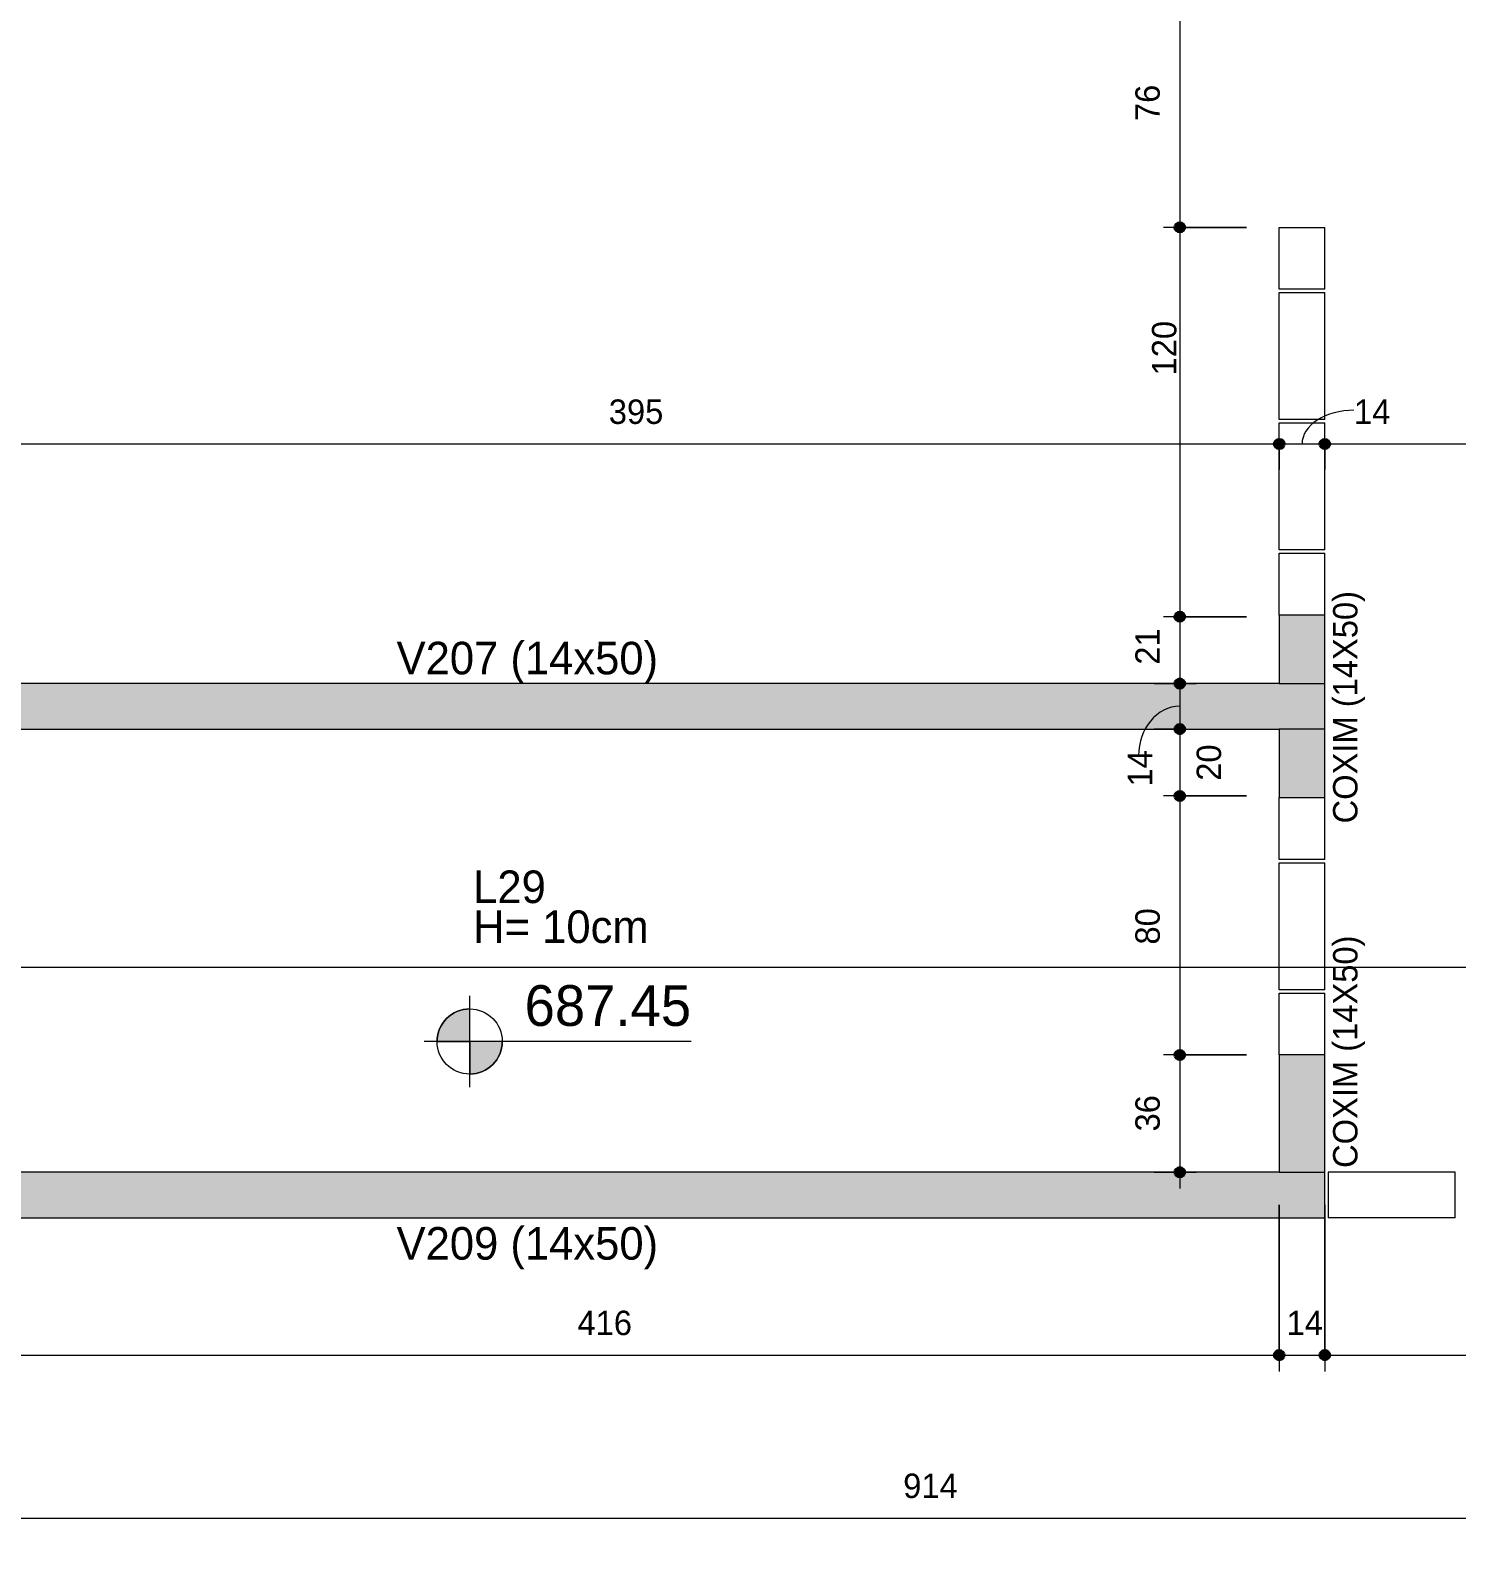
# Model space of a CAD drawing. Header units: centimetres. Extents: x 1490 to 17671, y -2277 to 8860.
# Drawn here: x 9120.8 to 9558.8, y -609.8 to -145.3 of the extents above; entities that cross this region are included whole.
import ezdxf

# ---------------------------------------------------------------- set-up
doc = ezdxf.new("R2010")
doc.units = ezdxf.units.CM
for name, color, linetype, lineweight, true_color in [('A-ANNO-DIMS-1', 1, 'Continuous', 9, 0xff0000), ('A-DETL-GENF-1', 9, 'Continuous', 9, 0xc0c0c0), ('A-DETL-GENF-2', 8, 'Continuous', 9, 0x808080), ('A-DETL-GENF-4', 251, 'Continuous', 9, 0x515151)]:
    doc.layers.add(name, color=color, linetype=linetype, lineweight=lineweight, true_color=true_color)
for name, color, linetype, lineweight in [('A-ANNO-DIMS-50', 7, 'Continuous', 9), ('A-DETL-THIN', 7, 'Continuous', 9), ('G-ANNO-SYMB', 7, 'Continuous', 9), ('G-ANNO-TEXT', 7, 'Continuous', 9), ('S-BEAM', 7, 'Continuous', 9), ('S-BEAM-1', 7, 'Continuous', 13)]:
    doc.layers.add(name, color=color, linetype=linetype, lineweight=lineweight)
doc.styles.add('Bahnschrift_2', font='', dxfattribs={"height": 12.5})
doc.styles.add('Bahnschrift_7', font='', dxfattribs={"height": 10})
doc.styles.add('Bahnschrift_8', font='', dxfattribs={"height": 7.5})
doc.styles.get('Bahnschrift_2').set_extended_font_data('Bahnschrift')
doc.styles.get('Bahnschrift_7').set_extended_font_data('Bahnschrift')
doc.styles.get('Bahnschrift_8').set_extended_font_data('Bahnschrift')
doc.dimstyles.new('Linear_-_2_mm_Arial', dxfattribs={"dimscale": 30.48, "dimtxt": 8.33133, "dimasz": 0.393701, "dimexe": 0.164042, "dimexo": 0.328084, "dimgap": 0.131234, "dimtad": 1, "dimdec": 0, "dimzin": 0, "dimdsep": 46, "dimtxsty": 'Bahnschrift_8', "dimblk1": 'DOTSMALL', "dimblk2": 'DOTSMALL', "dimsah": 1, "dimcen": 0.09, "dimdle": 0.164042, "dimazin": 0, "dimtfac": 1, "dimtdec": 4, "dimtix": 1, "dimtmove": 0, "dimatfit": 3, "dimfxl": 1, "dimtvp": 1, "dimtolj": 1, "dimtzin": 0, "dimarcsym": 2})
doc.dimstyles.new('Linear_-_2_mm_Arial_1', dxfattribs={"dimscale": 30.48, "dimtxt": 8.33133, "dimasz": 0.393701, "dimexe": 0.164042, "dimexo": 0.328084, "dimgap": 0.131234, "dimtad": 1, "dimdec": 0, "dimzin": 0, "dimdsep": 46, "dimtxsty": 'Bahnschrift_8', "dimblk1": 'DOTSMALL', "dimblk2": 'DOTSMALL', "dimsah": 1, "dimcen": 0.09, "dimdle": 0.164042, "dimazin": 0, "dimtfac": 1, "dimtdec": 4, "dimtix": 1, "dimtmove": 1, "dimatfit": 3, "dimfxl": 1, "dimtvp": 1, "dimtolj": 1, "dimtzin": 0, "dimarcsym": 2})
doc.dimstyles.new('Linear_-_2_mm_Arial_2', dxfattribs={"dimscale": 30.48, "dimtxt": 8.33133, "dimasz": 0.393701, "dimexe": 0.164042, "dimexo": 0.328084, "dimgap": 0.131234, "dimtad": 1, "dimdec": 0, "dimzin": 0, "dimdsep": 46, "dimtxsty": 'Bahnschrift_8', "dimblk1": 'DOTSMALL', "dimblk2": 'DOTSMALL', "dimsah": 1, "dimcen": 0.09, "dimdle": 0.164042, "dimazin": 0, "dimtfac": 1, "dimtdec": 4, "dimtix": 1, "dimtmove": 2, "dimatfit": 3, "dimfxl": 1, "dimtvp": 1, "dimtolj": 1, "dimtzin": 0, "dimarcsym": 2})

# ---------------------------------------------------------------- blocks, each defined once
blk = doc.blocks.new('LEONE - BLOCO CANALETA 14X39X2 - LEONE - BLOCO CANALETA 14X39X19 2-3178326-FORMA DA COBERTURA')
at = {"layer": 'S-BEAM-1'}
for p, q in [((-19.5, 7), (19.5, 7)), ((-19.5, -7), (-19.5, 7)), ((19.5, 7), (19.5, -7)), ((-19.5, -7), (19.5, -7))]:
    blk.add_line(p, q, dxfattribs=at)
blk = doc.blocks.new('LEONE - BLOCO CANALETA 14X39X2 - LEONE - BLOCO CANALETA 14X39X19 2-V4-FORMA DA COBERTURA')
at = {"layer": 'S-BEAM-1'}
for p, q in [((-19.5, 7), (-0.5, 7)), ((-19.5, -7), (-19.5, 7)), ((-19.5, -7), (-0.5, -7))]:
    blk.add_line(p, q, dxfattribs=at)
blk = doc.blocks.new('LEONE - BLOCO CANALETA 14X39X2 - LEONE - BLOCO CANALETA 14X39X19 2-V5-FORMA DA COBERTURA')
at = {"layer": 'S-BEAM-1'}
for p, q in [((0.5, 7), (19.5, 7)), ((19.5, 7), (19.5, -7)), ((0.5, -7), (19.5, -7))]:
    blk.add_line(p, q, dxfattribs=at)
blk = doc.blocks.new('LEONE - BLOCO CANALETA 14X19X19 - LEONE - BLOCO CANALETA 14X19X19-3175251-FORMA DA COBERTURA')
at = {"layer": 'S-BEAM-1'}
for p, q in [((-9.5, 7), (9.5, 7)), ((-9.5, -7), (-9.5, 7)), ((9.5, 7), (9.5, -7)), ((-9.5, -7), (9.5, -7))]:
    blk.add_line(p, q, dxfattribs=at)
blk = doc.blocks.new('LEONE - BLOCO CANALETA 14X39X1 - LEONE - BLOCO CANALETA 14X39X19 2-2276005-FORMA DA COBERTURA')
at = {"layer": 'S-BEAM-1'}
for p, q in [((-19.5, 7), (19.5, 7)), ((-19.5, 7), (-19.5, -7)), ((19.5, -7), (19.5, 7)), ((-19.5, -7), (19.5, -7))]:
    blk.add_line(p, q, dxfattribs=at)
blk = doc.blocks.new('DIMBLOCK21-FORMA DA COBERTURA')
at = {"layer": 'A-ANNO-DIMS-50', "lineweight": 35, "true_color": 0xff0000}
h = blk.add_hatch(color=1, dxfattribs=at)
edge = h.paths.add_edge_path()
edge.add_arc((8939.29, -601.91), 1.5, 0, 360)
h = blk.add_hatch(color=1, dxfattribs=at)
edge = h.paths.add_edge_path()
edge.add_arc((9853.29, -601.91), 1.5, 0, 360)
at = {"layer": 'A-ANNO-DIMS-50', "color": 1, "true_color": 0xff0000}
for p, q in [((9853.29, -519.76), (9853.29, -606.91)), ((9853.29, -601.91), (9853.29, -519.76)), ((8939.29, -609.79), (8939.29, -596.91)), ((8939.29, -601.91), (9858.29, -601.91)), ((8939.29, -601.91), (8939.29, -609.79))]:
    blk.add_line(p, q, dxfattribs=at)
at = {"layer": 'A-ANNO-DIMS-50', "color": 1, "lineweight": 35, "true_color": 0xff0000}
for centre in [(8939.29, -601.91), (9853.29, -601.91)]:
    blk.add_circle(centre, 1.5, dxfattribs=at)
at = {"layer": 'A-ANNO-DIMS-50', "color": 0, "insert": (9388.85, -588.26), "char_height": 7.5, "width": 17.8745, "attachment_point": 1, "line_spacing_factor": 1.009858, "style": 'Bahnschrift_8'}
blk.add_mtext('914', dxfattribs=at)
blk = doc.blocks.new('_DotSmall')
at = {"color": 0, "linetype": 'ByBlock', "const_width": 0.5}
blk.add_lwpolyline([(-0.0625, 0, 1), (0.0625, 0, 1)], format="xyb", close=True, dxfattribs=at)
blk = doc.blocks.new('DIMBLOCK33-FORMA DA COBERTURA')
at = {"layer": 'A-ANNO-DIMS-50', "lineweight": 35, "true_color": 0xff0000}
h = blk.add_hatch(color=1, dxfattribs=at)
edge = h.paths.add_edge_path()
edge.add_arc((9088.29, -551.91), 1.5, 0, 360)
h = blk.add_hatch(color=1, dxfattribs=at)
edge = h.paths.add_edge_path()
edge.add_arc((9504.29, -551.91), 1.5, 0, 360)
at = {"layer": 'A-ANNO-DIMS-50', "color": 1, "true_color": 0xff0000}
for p, q in [((9088.29, -505.76), (9088.29, -556.91)), ((9088.29, -551.91), (9088.29, -505.76)), ((9504.29, -505.76), (9504.29, -556.91)), ((9504.29, -551.91), (9504.29, -505.76)), ((9088.29, -551.91), (9504.29, -551.91))]:
    blk.add_line(p, q, dxfattribs=at)
at = {"layer": 'A-ANNO-DIMS-50', "color": 1, "lineweight": 35, "true_color": 0xff0000}
for centre in [(9088.29, -551.91), (9504.29, -551.91)]:
    blk.add_circle(centre, 1.5, dxfattribs=at)
at = {"layer": 'A-ANNO-DIMS-50', "color": 0, "insert": (9288.85, -538.26), "char_height": 7.5, "width": 17.8745, "attachment_point": 1, "line_spacing_factor": 1.009858, "style": 'Bahnschrift_8'}
blk.add_mtext('416', dxfattribs=at)
blk = doc.blocks.new('DIMBLOCK34-FORMA DA COBERTURA')
at = {"layer": 'A-ANNO-DIMS-50', "lineweight": 35, "true_color": 0xff0000}
h = blk.add_hatch(color=1, dxfattribs=at)
edge = h.paths.add_edge_path()
edge.add_arc((9504.29, -551.91), 1.5, 0, 360)
h = blk.add_hatch(color=1, dxfattribs=at)
edge = h.paths.add_edge_path()
edge.add_arc((9518.29, -551.91), 1.5, 0, 360)
at = {"layer": 'A-ANNO-DIMS-50', "color": 1, "true_color": 0xff0000}
for p, q in [((9504.29, -505.76), (9504.29, -556.91)), ((9504.29, -551.91), (9504.29, -505.76)), ((9518.29, -505.76), (9518.29, -556.91)), ((9518.29, -551.91), (9518.29, -505.76)), ((9504.29, -551.91), (9518.29, -551.91))]:
    blk.add_line(p, q, dxfattribs=at)
at = {"layer": 'A-ANNO-DIMS-50', "color": 1, "lineweight": 35, "true_color": 0xff0000}
for centre in [(9504.29, -551.91), (9518.29, -551.91)]:
    blk.add_circle(centre, 1.5, dxfattribs=at)
at = {"layer": 'A-ANNO-DIMS-50', "color": 0, "insert": (9506.56, -538.26), "char_height": 7.5, "width": 11.3609, "attachment_point": 1, "line_spacing_factor": 1.009858, "style": 'Bahnschrift_8'}
blk.add_mtext('14', dxfattribs=at)
blk = doc.blocks.new('DIMBLOCK35-FORMA DA COBERTURA')
at = {"layer": 'A-ANNO-DIMS-50', "lineweight": 35, "true_color": 0xff0000}
h = blk.add_hatch(color=1, dxfattribs=at)
edge = h.paths.add_edge_path()
edge.add_arc((9518.29, -551.91), 1.5, 0, 360)
h = blk.add_hatch(color=1, dxfattribs=at)
edge = h.paths.add_edge_path()
edge.add_arc((9839.29, -551.91), 1.5, 0, 360)
at = {"layer": 'A-ANNO-DIMS-50', "color": 1, "true_color": 0xff0000}
for p, q in [((9518.29, -505.76), (9518.29, -556.91)), ((9518.29, -551.91), (9518.29, -505.76)), ((9839.29, -519.76), (9839.29, -556.91)), ((9839.29, -551.91), (9839.29, -519.76)), ((9518.29, -551.91), (9839.29, -551.91))]:
    blk.add_line(p, q, dxfattribs=at)
at = {"layer": 'A-ANNO-DIMS-50', "color": 1, "lineweight": 35, "true_color": 0xff0000}
for centre in [(9518.29, -551.91), (9839.29, -551.91)]:
    blk.add_circle(centre, 1.5, dxfattribs=at)
at = {"layer": 'A-ANNO-DIMS-50', "color": 0, "insert": (9671.53, -538.26), "char_height": 7.5, "width": 17.4201, "attachment_point": 1, "line_spacing_factor": 1.009858, "style": 'Bahnschrift_8'}
blk.add_mtext('321', dxfattribs=at)
blk = doc.blocks.new('DIMBLOCK152-FORMA DA COBERTURA')
at = {"layer": 'A-ANNO-DIMS-50', "lineweight": 35, "true_color": 0xff0000}
h = blk.add_hatch(color=1, dxfattribs=at)
edge = h.paths.add_edge_path()
edge.add_arc((9109.29, -272.22), 1.5, 0, 360)
h = blk.add_hatch(color=1, dxfattribs=at)
edge = h.paths.add_edge_path()
edge.add_arc((9504.29, -272.22), 1.5, 0, 360)
at = {"layer": 'A-ANNO-DIMS-50', "color": 1, "true_color": 0xff0000}
for p, q in [((9109.29, -284.76), (9109.29, -267.22)), ((9504.29, -280.1), (9504.29, -267.22)), ((9109.29, -272.22), (9504.29, -272.22)), ((9109.29, -272.22), (9109.29, -284.76)), ((9504.29, -272.22), (9504.29, -280.1))]:
    blk.add_line(p, q, dxfattribs=at)
at = {"layer": 'A-ANNO-DIMS-50', "color": 1, "lineweight": 35, "true_color": 0xff0000}
for centre in [(9109.29, -272.22), (9504.29, -272.22)]:
    blk.add_circle(centre, 1.5, dxfattribs=at)
at = {"layer": 'A-ANNO-DIMS-50', "color": 0, "insert": (9298.46, -258.58), "char_height": 7.5, "width": 19.9952, "attachment_point": 1, "line_spacing_factor": 1.009858, "style": 'Bahnschrift_8'}
blk.add_mtext('395', dxfattribs=at)
blk = doc.blocks.new('DIMBLOCK153-FORMA DA COBERTURA')
at = {"layer": 'A-ANNO-DIMS-50', "lineweight": 35, "true_color": 0xff0000}
h = blk.add_hatch(color=1, dxfattribs=at)
edge = h.paths.add_edge_path()
edge.add_arc((9504.29, -272.22), 1.5, 0, 360)
h = blk.add_hatch(color=1, dxfattribs=at)
edge = h.paths.add_edge_path()
edge.add_arc((9518.29, -272.22), 1.5, 0, 360)
at = {"layer": 'A-ANNO-DIMS-50', "color": 1, "true_color": 0xff0000}
for p, q in [((9504.29, -280.1), (9504.29, -267.22)), ((9518.29, -280.1), (9518.29, -267.22)), ((9504.29, -272.22), (9518.29, -272.22)), ((9504.29, -272.22), (9504.29, -280.1)), ((9518.29, -272.22), (9518.29, -280.1))]:
    blk.add_line(p, q, dxfattribs=at)
at = {"layer": 'A-ANNO-DIMS-50', "color": 1, "lineweight": 35, "true_color": 0xff0000}
for centre in [(9504.29, -272.22), (9518.29, -272.22)]:
    blk.add_circle(centre, 1.5, dxfattribs=at)
at = {"layer": 'A-ANNO-DIMS-50', "color": 1, "true_color": 0xff0000}
blk.add_ellipse((9527.25, -272.22), major_axis=(15.96, 0), ratio=0.64611, start_param=1.570796, end_param=3.141593, dxfattribs=at)
at = {"layer": 'A-ANNO-DIMS-50', "color": 0, "insert": (9527.25, -258.58), "char_height": 7.5, "width": 11.3609, "attachment_point": 1, "line_spacing_factor": 1.009858, "style": 'Bahnschrift_8'}
blk.add_mtext('14', dxfattribs=at)
blk = doc.blocks.new('DIMBLOCK154-FORMA DA COBERTURA')
at = {"layer": 'A-ANNO-DIMS-50', "lineweight": 35, "true_color": 0xff0000}
h = blk.add_hatch(color=1, dxfattribs=at)
edge = h.paths.add_edge_path()
edge.add_arc((9518.29, -272.22), 1.5, 0, 360)
h = blk.add_hatch(color=1, dxfattribs=at)
edge = h.paths.add_edge_path()
edge.add_arc((9768.29, -272.22), 1.5, 0, 360)
at = {"layer": 'A-ANNO-DIMS-50', "color": 1, "true_color": 0xff0000}
for p, q in [((9768.29, -245.76), (9768.29, -277.22)), ((9768.29, -272.22), (9768.29, -245.76)), ((9518.29, -280.1), (9518.29, -267.22)), ((9518.29, -272.22), (9768.29, -272.22)), ((9518.29, -272.22), (9518.29, -280.1))]:
    blk.add_line(p, q, dxfattribs=at)
at = {"layer": 'A-ANNO-DIMS-50', "color": 1, "lineweight": 35, "true_color": 0xff0000}
for centre in [(9518.29, -272.22), (9768.29, -272.22)]:
    blk.add_circle(centre, 1.5, dxfattribs=at)
at = {"layer": 'A-ANNO-DIMS-50', "color": 0, "insert": (9634.84, -258.58), "char_height": 7.5, "width": 20.2982, "attachment_point": 1, "line_spacing_factor": 1.009858, "style": 'Bahnschrift_8'}
blk.add_mtext('250', dxfattribs=at)
blk = doc.blocks.new('DIMBLOCK278-FORMA DA COBERTURA')
at = {"layer": 'A-ANNO-DIMS-50', "lineweight": 35, "true_color": 0xff0000}
h = blk.add_hatch(color=1, dxfattribs=at)
edge = h.paths.add_edge_path()
edge.add_arc((9473.77, -129.76), 1.5, 0, 360)
h = blk.add_hatch(color=1, dxfattribs=at)
edge = h.paths.add_edge_path()
edge.add_arc((9473.77, -205.76), 1.5, 0, 360)
at = {"layer": 'A-ANNO-DIMS-50', "color": 1, "true_color": 0xff0000}
for p, q in [((9465.89, -129.76), (9478.77, -129.76)), ((9473.77, -129.76), (9465.89, -129.76)), ((9473.77, -129.76), (9473.77, -205.76)), ((9494.29, -205.76), (9468.77, -205.76)), ((9473.77, -205.76), (9494.29, -205.76))]:
    blk.add_line(p, q, dxfattribs=at)
at = {"layer": 'A-ANNO-DIMS-50', "color": 1, "lineweight": 35, "true_color": 0xff0000}
for centre in [(9473.77, -129.76), (9473.77, -205.76)]:
    blk.add_circle(centre, 1.5, dxfattribs=at)
at = {"layer": 'A-ANNO-DIMS-50', "color": 0, "insert": (9460.12, -173.12), "char_height": 7.5, "width": 12.8757, "attachment_point": 1, "rotation": 90, "line_spacing_factor": 1.009858, "style": 'Bahnschrift_8'}
blk.add_mtext('76', dxfattribs=at)
blk = doc.blocks.new('DIMBLOCK279-FORMA DA COBERTURA')
at = {"layer": 'A-ANNO-DIMS-50', "lineweight": 35, "true_color": 0xff0000}
h = blk.add_hatch(color=1, dxfattribs=at)
edge = h.paths.add_edge_path()
edge.add_arc((9473.77, -205.76), 1.5, 0, 360)
h = blk.add_hatch(color=1, dxfattribs=at)
edge = h.paths.add_edge_path()
edge.add_arc((9473.77, -325.26), 1.5, 0, 360)
at = {"layer": 'A-ANNO-DIMS-50', "color": 1, "true_color": 0xff0000}
for p, q in [((9494.29, -205.76), (9468.77, -205.76)), ((9473.77, -205.76), (9473.77, -325.26)), ((9473.77, -205.76), (9494.29, -205.76)), ((9494.29, -325.26), (9468.77, -325.26)), ((9473.77, -325.26), (9494.29, -325.26))]:
    blk.add_line(p, q, dxfattribs=at)
at = {"layer": 'A-ANNO-DIMS-50', "color": 1, "lineweight": 35, "true_color": 0xff0000}
for centre in [(9473.77, -205.76), (9473.77, -325.26)]:
    blk.add_circle(centre, 1.5, dxfattribs=at)
at = {"layer": 'A-ANNO-DIMS-50', "color": 0, "insert": (9465.22, -251.2), "char_height": 7.5, "width": 17.723, "attachment_point": 1, "rotation": 90, "line_spacing_factor": 1.009858, "style": 'Bahnschrift_8'}
blk.add_mtext('120', dxfattribs=at)
blk = doc.blocks.new('DIMBLOCK280-FORMA DA COBERTURA')
at = {"layer": 'A-ANNO-DIMS-50', "lineweight": 35, "true_color": 0xff0000}
h = blk.add_hatch(color=1, dxfattribs=at)
edge = h.paths.add_edge_path()
edge.add_arc((9473.77, -325.26), 1.5, 0, 360)
h = blk.add_hatch(color=1, dxfattribs=at)
edge = h.paths.add_edge_path()
edge.add_arc((9473.77, -345.76), 1.5, 0, 360)
at = {"layer": 'A-ANNO-DIMS-50', "color": 1, "true_color": 0xff0000}
for p, q in [((9494.29, -325.26), (9468.77, -325.26)), ((9473.77, -325.26), (9473.77, -345.76)), ((9473.77, -325.26), (9494.29, -325.26)), ((9465.89, -345.76), (9478.77, -345.76)), ((9473.77, -345.76), (9465.89, -345.76))]:
    blk.add_line(p, q, dxfattribs=at)
at = {"layer": 'A-ANNO-DIMS-50', "color": 1, "lineweight": 35, "true_color": 0xff0000}
for centre in [(9473.77, -325.26), (9473.77, -345.76)]:
    blk.add_circle(centre, 1.5, dxfattribs=at)
at = {"layer": 'A-ANNO-DIMS-50', "color": 0, "insert": (9460.12, -339.99), "char_height": 7.5, "width": 10.755, "attachment_point": 1, "rotation": 90, "line_spacing_factor": 1.009858, "style": 'Bahnschrift_8'}
blk.add_mtext('21', dxfattribs=at)
blk = doc.blocks.new('DIMBLOCK281-FORMA DA COBERTURA')
at = {"layer": 'A-ANNO-DIMS-50', "lineweight": 35, "true_color": 0xff0000}
h = blk.add_hatch(color=1, dxfattribs=at)
edge = h.paths.add_edge_path()
edge.add_arc((9473.77, -345.76), 1.5, 0, 360)
h = blk.add_hatch(color=1, dxfattribs=at)
edge = h.paths.add_edge_path()
edge.add_arc((9473.77, -359.76), 1.5, 0, 360)
at = {"layer": 'A-ANNO-DIMS-50', "color": 1, "true_color": 0xff0000}
for p, q in [((9465.89, -345.76), (9478.77, -345.76)), ((9473.77, -345.76), (9465.89, -345.76)), ((9473.77, -345.76), (9473.77, -359.76)), ((9465.89, -359.76), (9478.77, -359.76)), ((9473.77, -359.76), (9465.89, -359.76))]:
    blk.add_line(p, q, dxfattribs=at)
at = {"layer": 'A-ANNO-DIMS-50', "color": 1, "lineweight": 35, "true_color": 0xff0000}
for centre in [(9473.77, -345.76), (9473.77, -359.76)]:
    blk.add_circle(centre, 1.5, dxfattribs=at)
at = {"layer": 'A-ANNO-DIMS-50', "color": 1, "true_color": 0xff0000}
blk.add_ellipse((9473.77, -367.91), major_axis=(0, 15.16), ratio=0.834343, start_param=0, end_param=1.570796, dxfattribs=at)
at = {"layer": 'A-ANNO-DIMS-50', "color": 0, "insert": (9457.79, -377.38), "char_height": 7.5, "width": 11.3609, "attachment_point": 1, "rotation": 90, "line_spacing_factor": 1.009858, "style": 'Bahnschrift_8'}
blk.add_mtext('14', dxfattribs=at)
blk = doc.blocks.new('DIMBLOCK282-FORMA DA COBERTURA')
at = {"layer": 'A-ANNO-DIMS-50', "lineweight": 35, "true_color": 0xff0000}
h = blk.add_hatch(color=1, dxfattribs=at)
edge = h.paths.add_edge_path()
edge.add_arc((9473.77, -359.76), 1.5, 0, 360)
h = blk.add_hatch(color=1, dxfattribs=at)
edge = h.paths.add_edge_path()
edge.add_arc((9473.77, -380.26), 1.5, 0, 360)
at = {"layer": 'A-ANNO-DIMS-50', "color": 1, "true_color": 0xff0000}
for p, q in [((9465.89, -359.76), (9478.77, -359.76)), ((9473.77, -359.76), (9465.89, -359.76)), ((9473.77, -359.76), (9473.77, -380.26)), ((9494.29, -380.26), (9468.77, -380.26)), ((9473.77, -380.26), (9494.29, -380.26))]:
    blk.add_line(p, q, dxfattribs=at)
at = {"layer": 'A-ANNO-DIMS-50', "color": 1, "lineweight": 35, "true_color": 0xff0000}
for centre in [(9473.77, -359.76), (9473.77, -380.26)]:
    blk.add_circle(centre, 1.5, dxfattribs=at)
at = {"layer": 'A-ANNO-DIMS-50', "color": 0, "insert": (9478.94, -375.62), "char_height": 7.5, "width": 13.4816, "attachment_point": 1, "rotation": 90, "line_spacing_factor": 1.009858, "style": 'Bahnschrift_8'}
blk.add_mtext('20', dxfattribs=at)
blk = doc.blocks.new('DIMBLOCK283-FORMA DA COBERTURA')
at = {"layer": 'A-ANNO-DIMS-50', "lineweight": 35, "true_color": 0xff0000}
h = blk.add_hatch(color=1, dxfattribs=at)
edge = h.paths.add_edge_path()
edge.add_arc((9473.77, -380.26), 1.5, 0, 360)
h = blk.add_hatch(color=1, dxfattribs=at)
edge = h.paths.add_edge_path()
edge.add_arc((9473.77, -459.76), 1.5, 0, 360)
at = {"layer": 'A-ANNO-DIMS-50', "color": 1, "true_color": 0xff0000}
for p, q in [((9494.29, -380.26), (9468.77, -380.26)), ((9473.77, -380.26), (9473.77, -459.76)), ((9473.77, -380.26), (9494.29, -380.26)), ((9494.29, -459.76), (9468.77, -459.76)), ((9473.77, -459.76), (9494.29, -459.76))]:
    blk.add_line(p, q, dxfattribs=at)
at = {"layer": 'A-ANNO-DIMS-50', "color": 1, "lineweight": 35, "true_color": 0xff0000}
for centre in [(9473.77, -380.26), (9473.77, -459.76)]:
    blk.add_circle(centre, 1.5, dxfattribs=at)
at = {"layer": 'A-ANNO-DIMS-50', "color": 0, "insert": (9460.12, -425.88), "char_height": 7.5, "width": 14.0875, "attachment_point": 1, "rotation": 90, "line_spacing_factor": 1.009858, "style": 'Bahnschrift_8'}
blk.add_mtext('80', dxfattribs=at)
blk = doc.blocks.new('DIMBLOCK284-FORMA DA COBERTURA')
at = {"layer": 'A-ANNO-DIMS-50', "lineweight": 35, "true_color": 0xff0000}
h = blk.add_hatch(color=1, dxfattribs=at)
edge = h.paths.add_edge_path()
edge.add_arc((9473.77, -459.76), 1.5, 0, 360)
h = blk.add_hatch(color=1, dxfattribs=at)
edge = h.paths.add_edge_path()
edge.add_arc((9473.77, -495.76), 1.5, 0, 360)
at = {"layer": 'A-ANNO-DIMS-50', "color": 1, "true_color": 0xff0000}
for p, q in [((9494.29, -459.76), (9468.77, -459.76)), ((9473.77, -459.76), (9473.77, -500.76)), ((9473.77, -459.76), (9494.29, -459.76)), ((9465.89, -495.76), (9478.77, -495.76)), ((9473.77, -495.76), (9465.89, -495.76))]:
    blk.add_line(p, q, dxfattribs=at)
at = {"layer": 'A-ANNO-DIMS-50', "color": 1, "lineweight": 35, "true_color": 0xff0000}
for centre in [(9473.77, -459.76), (9473.77, -495.76)]:
    blk.add_circle(centre, 1.5, dxfattribs=at)
at = {"layer": 'A-ANNO-DIMS-50', "color": 0, "insert": (9460.12, -483.25), "char_height": 7.5, "width": 13.1787, "attachment_point": 1, "rotation": 90, "line_spacing_factor": 1.009858, "style": 'Bahnschrift_8'}
blk.add_mtext('36', dxfattribs=at)

msp = doc.modelspace()

# ---------------------------------------------------------------- hatches: boundary and pattern name
at = {"layer": 'A-DETL-GENF-1'}
h = msp.add_hatch(color=256, dxfattribs=at)
h.paths.add_polyline_path([(9504.29, -495.76), (9518.29, -495.76), (9518.29, -459.76), (9504.29, -459.76)])
h.paths.add_polyline_path([(9504.29, -380.76), (9518.29, -380.76), (9518.29, -359.76), (9504.29, -359.76)])
h.paths.add_polyline_path([(9518.29, -345.76), (9518.29, -324.76), (9504.29, -324.76), (9504.29, -345.76)])
at = {"layer": 'A-DETL-GENF-2'}
for points in [[(8654.29, -359.76), (9518.29, -359.76), (9518.29, -345.76), (8654.29, -345.76)], [(9518.29, -509.76), (9518.29, -495.76), (8654.29, -495.76), (8654.29, -509.76), (9285.86, -509.76)]]:
    msp.add_hatch(color=256, dxfattribs=at).paths.add_polyline_path(points)
at = {"layer": 'A-DETL-GENF-4'}
for points in [[(9247.09, -455.63), (9255.75, -455.63), (9255.75, -445.63), (9253.16, -445.97), (9250.75, -446.97), (9248.68, -448.56), (9247.09, -450.63), (9246.09, -453.04), (9245.75, -455.63), (9246.09, -455.63)], [(9255.75, -465.63), (9258.34, -465.29), (9260.75, -464.29), (9262.82, -462.7), (9264.41, -460.63), (9265.41, -458.22), (9265.75, -455.63), (9255.75, -455.63), (9255.75, -465.29)]]:
    msp.add_hatch(color=256, dxfattribs=at).paths.add_polyline_path(points)

# ---------------------------------------------------------------- linework, layer by layer
at = {"layer": 'A-DETL-THIN'}
for p, q in [((9518.29, -324.76), (9504.29, -324.76)), ((9504.29, -324.76), (9504.29, -345.76)), ((9518.29, -345.76), (9518.29, -324.76)), ((9504.29, -345.76), (8668.29, -345.76)), ((9504.29, -345.76), (9518.29, -345.76)), ((9518.29, -359.76), (9518.29, -345.76)), ((9088.29, -359.76), (9504.29, -359.76)), ((9518.29, -359.76), (9504.29, -359.76)), ((9504.29, -359.76), (9504.29, -380.76)), ((9518.29, -380.76), (9518.29, -359.76)), ((9504.29, -380.76), (9518.29, -380.76)), ((9255.75, -469.63), (9255.75, -441.63)), ((9255.75, -455.63), (9255.75, -445.63)), ((9323.75, -455.63), (9241.75, -455.63)), ((9245.75, -455.63), (9255.75, -455.63)), ((9265.75, -455.63), (9255.75, -455.63)), ((9255.75, -455.63), (9255.75, -465.63)), ((9518.29, -459.76), (9504.29, -459.76)), ((9504.29, -459.76), (9504.29, -495.76)), ((9518.29, -495.76), (9518.29, -459.76)), ((9504.29, -495.76), (9088.29, -495.76)), ((9504.29, -495.76), (9518.29, -495.76)), ((9518.29, -509.76), (9518.29, -495.76)), ((8654.29, -509.76), (9518.29, -509.76))]:
    msp.add_line(p, q, dxfattribs=at)
msp.add_circle((9255.75, -455.63), 10, dxfattribs=at)
for start, end in [(90, 180), (270, 360)]:
    msp.add_arc((9255.75, -455.63), 10, start, end, dxfattribs=at)
at = {"layer": 'G-ANNO-SYMB'}
msp.add_line((6938.91, -432.87), (10058.88, -432.87), dxfattribs=at)

# ---------------------------------------------------------------- block references
at = {"layer": 'S-BEAM'}
for name, p, rotation in [('LEONE - BLOCO CANALETA 14X19X19 - LEONE - BLOCO CANALETA 14X19X19-3175251-FORMA DA COBERTURA', (9511.29, -215.26), 90.0000000000001), ('LEONE - BLOCO CANALETA 14X39X2 - LEONE - BLOCO CANALETA 14X39X19 2-3178326-FORMA DA COBERTURA', (9511.29, -245.26), 90.0000000000001), ('LEONE - BLOCO CANALETA 14X39X2 - LEONE - BLOCO CANALETA 14X39X19 2-3178326-FORMA DA COBERTURA', (9511.29, -285.26), 90.0000000000001), ('LEONE - BLOCO CANALETA 14X39X2 - LEONE - BLOCO CANALETA 14X39X19 2-V5-FORMA DA COBERTURA', (9511.29, -325.26), 90.0000000000001), ('LEONE - BLOCO CANALETA 14X39X2 - LEONE - BLOCO CANALETA 14X39X19 2-V4-FORMA DA COBERTURA', (9511.29, -380.26), 90.00000000000026), ('LEONE - BLOCO CANALETA 14X39X2 - LEONE - BLOCO CANALETA 14X39X19 2-3178326-FORMA DA COBERTURA', (9511.29, -420.26), 90.00000000000026), ('LEONE - BLOCO CANALETA 14X39X2 - LEONE - BLOCO CANALETA 14X39X19 2-V5-FORMA DA COBERTURA', (9511.29, -460.26), 90.00000000000026), ('LEONE - BLOCO CANALETA 14X39X1 - LEONE - BLOCO CANALETA 14X39X19 2-2276005-FORMA DA COBERTURA', (9538.79, -502.76), 180)]:
    msp.add_blockref(name, p, dxfattribs=dict(at, rotation=rotation))

# ---------------------------------------------------------------- texts
at = {"layer": 'G-ANNO-TEXT', "char_height": 7.5, "width": 82.5738, "attachment_point": 1, "rotation": 90, "style": 'Bahnschrift_8'}
for insert in [(9520.82, -388.7), (9520.82, -494.45)]:
    msp.add_mtext('COXIM (14X50)', dxfattribs=dict(at, insert=insert))
at = {"layer": 'G-ANNO-TEXT', "attachment_point": 1}
for s, insert, char_height, width, style in [('V207 (14x50)', (9233.31, -332.95), 10, 97.0042, 'Bahnschrift_7'), ('L29', (9256.82, -403.15), 10, 27.6582, 'Bahnschrift_7'), ('H= 10cm', (9256.82, -415.41), 10, 62.9325, 'Bahnschrift_7'), ('687.45', (9272.61, -438.35), 12.5, 62.1308, 'Bahnschrift_2'), ('V209 (14x50)', (9233.31, -512.6), 10, 97.0042, 'Bahnschrift_7')]:
    msp.add_mtext(s, dxfattribs=dict(at, insert=insert, char_height=char_height, width=width, style=style))

# ---------------------------------------------------------------- dimensions: what is measured, and where the dimension line sits
at = {"layer": 'A-ANNO-DIMS-1'}
for base, p1, p2, override, picture, middle in [((9473.77, -205.76), (9475.89, -129.76), (9504.29, -205.76), {"dimpost": '<>', "dimfxl": 81.133874}, 'DIMBLOCK278-FORMA DA COBERTURA', (9465.98, -167.76)), ((9473.7690519, -345.7564343), (9504.2929337, -325.2564341), (9475.8903723, -345.7564343), {"dimpost": '<>', "dimfxl": 35.027925}, 'DIMBLOCK280-FORMA DA COBERTURA', (9465.9803655, -335.5064342)), ((9473.76905193, -459.7564341), (9504.29293371, -380.2564341), (9504.29293371, -459.7564341), {"dimpost": '<>', "dimfxl": 79.5}, 'DIMBLOCK283-FORMA DA COBERTURA', (9465.93394185, -420.0064341)), ((9473.77, -495.76), (9504.29, -459.76), (9475.89, -495.76), {"dimpost": '<>', "dimfxl": 45.855267}, 'DIMBLOCK284-FORMA DA COBERTURA', (9465.94, -477.76))]:
    dim = msp.add_linear_dim(base=base, p1=p1, p2=p2, angle=90, dimstyle='Linear_-_2_mm_Arial', override=override, dxfattribs=at)
    dim.commit()
    dim.dimension.update_dxf_attribs({"geometry": picture, "text_midpoint": middle})
for base, p1, p2, dimstyle, override, picture, middle in [((9473.76905193, -325.2564341), (9504.29293371, -205.7564341), (9504.29293371, -325.2564341), 'Linear_-_2_mm_Arial_2', {"dimpost": '<>', "dimfxl": 119.5}, 'DIMBLOCK279-FORMA DA COBERTURA', (9470.21679014, -242.33417923)), ((9473.77, -359.76), (9475.89, -345.76), (9475.89, -359.76), 'Linear_-_2_mm_Arial_1', {"dimpost": '<>', "dimfxl": 14}, 'DIMBLOCK281-FORMA DA COBERTURA', (9462.79, -371.7)), ((9473.7690519, -380.2564341), (9475.8903723, -359.7564343), (9504.2929337, -380.2564341), 'Linear_-_2_mm_Arial_2', {"dimpost": '<>', "dimfxl": 35.027924}, 'DIMBLOCK282-FORMA DA COBERTURA', (9483.9377513, -368.8829669))]:
    dim = msp.add_linear_dim(base=base, p1=p1, p2=p2, angle=90, dimstyle=dimstyle, override=override, dxfattribs=at)
    dim.commit()
    dim.dimension.update_dxf_attribs({"geometry": picture, "text_midpoint": middle, "dimtype": 160, "text_rotation": 90})
for base, p1, p2, override, picture, middle in [((9768.29, -272.22), (9518.29, -270.1), (9768.29, -235.76), {"dimpost": '<>', "dimfxl": 252.348425}, 'DIMBLOCK154-FORMA DA COBERTURA', (9643.29, -264.39)), ((9504.29, -272.22), (9109.29, -294.76), (9504.29, -270.1), {"dimpost": '<>', "dimfxl": 395.768572}, 'DIMBLOCK152-FORMA DA COBERTURA', (9306.79, -264.4)), ((9504.29, -551.91), (9088.29, -495.76), (9504.29, -495.76), {"dimpost": '<>', "dimfxl": 416}, 'DIMBLOCK33-FORMA DA COBERTURA', (9296.29, -544.12)), ((9518.29, -551.91), (9504.29, -495.76), (9518.29, -495.76), {"dimpost": '<>', "dimfxl": 14}, 'DIMBLOCK34-FORMA DA COBERTURA', (9511.29, -544.16)), ((9839.29, -551.91), (9518.29, -495.76), (9839.29, -509.76), {"dimpost": '<>', "dimfxl": 321.305151}, 'DIMBLOCK35-FORMA DA COBERTURA', (9678.79, -544.08)), ((9853.29, -601.91), (8939.29, -599.79), (9853.29, -509.76), {"dimpost": '<>', "dimfxl": 918.423635}, 'DIMBLOCK21-FORMA DA COBERTURA', (9396.29, -594.12))]:
    dim = msp.add_linear_dim(base=base, p1=p1, p2=p2, dimstyle='Linear_-_2_mm_Arial', override=override, dxfattribs=at)
    dim.commit()
    dim.dimension.update_dxf_attribs({"geometry": picture, "text_midpoint": middle})
dim = msp.add_linear_dim(base=(9518.29, -272.22), p1=(9504.29, -270.1), p2=(9518.29, -270.1), dimstyle='Linear_-_2_mm_Arial_1', override={"dimpost": '<>', "dimfxl": 14}, dxfattribs=at)
dim.commit()
dim.dimension.update_dxf_attribs({"geometry": 'DIMBLOCK153-FORMA DA COBERTURA', "text_midpoint": (9532.93, -263.58), "dimtype": 160})

doc.saveas('drawing.dxf')
